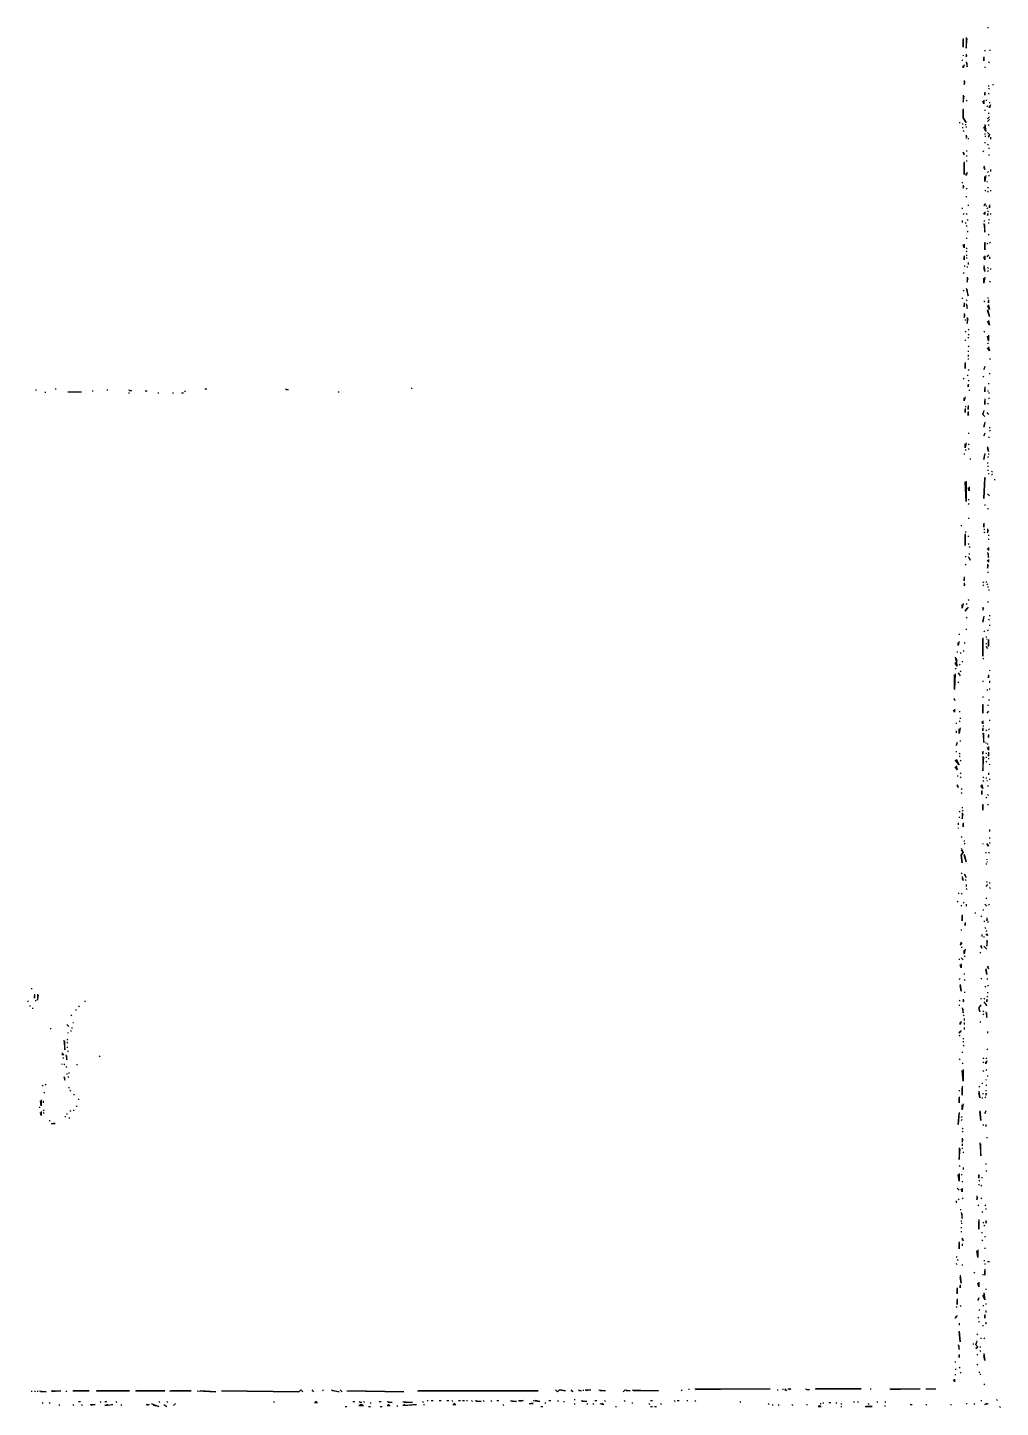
# Model space of a CAD drawing. Extents: x 1 to 1989, y -9 to 1002.
# Drawn here: x 1727.3 to 1892.8, y 60 to 294.8 of the extents above; entities that cross this region are included whole.
import ezdxf

# ---------------------------------------------------------------- set-up
doc = ezdxf.new("R2010")
doc.units = 0
doc.layers.add('LINEWORK', color=4, linetype='CONTINUOUS')

msp = doc.modelspace()

# ---------------------------------------------------------------- linework, layer by layer
at = {"layer": 'LINEWORK'}
for points in [[(1890.6667, 294.8333), (1890.8333, 294.8333)], [(1886.5, 293), (1886.5, 291.5), (1886.5, 292.8333)], [(1887, 293.1667), (1887, 291.3333), (1887.1667, 293)], [(1886.3333, 289.3333), (1886.3333, 289.1667)], [(1886.5, 290.1667), (1886.5, 290)], [(1887, 290.3333), (1887, 289.8333), (1887.1667, 290.1667)], [(1887, 289), (1887.1667, 288.1667), (1887.1667, 288.8333)], [(1890, 289.8333), (1890, 289.1667), (1890, 289.6667)], [(1890.1667, 291), (1890.1667, 290.8333)], [(1890.8333, 289), (1891, 288.8333)], [(1891, 291), (1891.1667, 291)], [(1886.6667, 288.5), (1886.5, 288), (1886.5, 288.3333)], [(1890.1667, 288.1667), (1890.1667, 288)], [(1886.6667, 285.8333), (1886.6667, 285.1667), (1886.8333, 285.6667)], [(1890.8333, 285), (1890.8333, 284.8333)], [(1890.8333, 284.5), (1891, 284.3333)], [(1891.5, 285.1667), (1891.6667, 285.1667)], [(1886.5, 283.3333), (1886.5, 282.1667), (1886.6667, 283.1667)], [(1887, 282.5), (1887.1667, 282.3333)], [(1890, 282.5), (1890, 281.8333), (1889.8333, 282.3333)], [(1890.1667, 283.8333), (1890.1667, 283.3333), (1890.1667, 283.6667)], [(1890.3333, 282.5), (1890.5, 282.5)], [(1890.8333, 283.6667), (1890.8333, 283.5)], [(1891, 282.1667), (1891, 282)], [(1886.5, 281), (1886.5, 279.5), (1887, 278.6667), (1886.5, 279.5), (1886.5, 280.8333)], [(1890.1667, 280.8333), (1890.1667, 280.6667)], [(1890.5, 281.5), (1890.6667, 281.3333)], [(1891, 279.6667), (1890.6667, 279.3333)], [(1890.8333, 280.3333), (1890.8333, 280.1667)], [(1891.1667, 281.6667), (1891, 281.1667), (1891, 281.5)], [(1885.8333, 278.6667), (1886, 278.6667)], [(1886.3333, 278.5), (1886.5, 278.3333)], [(1886.3333, 277.8333), (1886.5, 277.8333)], [(1886.5, 277.3333), (1886.6667, 277.1667)], [(1886.8333, 278.3333), (1887, 278.3333)], [(1887, 278), (1887, 277.8333)], [(1890.1667, 278.3333), (1890.3333, 277.1667), (1890, 277.8333), (1890.3333, 278.1667)], [(1891, 279.1667), (1890.6667, 278.8333)], [(1890.8333, 278.3333), (1890.8333, 278.1667)], [(1887, 276.5), (1887, 276), (1887.1667, 276.3333)], [(1887.3333, 276), (1887.3333, 275.8333)], [(1890.1667, 276.8333), (1890.1667, 276.6667)], [(1890.1667, 276.3333), (1890.3333, 276.3333)], [(1890.1667, 275.3333), (1890.1667, 275.1667)], [(1890.6667, 277), (1891, 276.6667), (1890.8333, 276.1667), (1891, 276.6667)], [(1890.6667, 275), (1890.8333, 274.8333)], [(1891.1667, 276.1667), (1891.1667, 275.8333)], [(1886.5, 273.6667), (1886.6667, 273.1667), (1886.5, 273.5)], [(1887, 273.8333), (1887.1667, 273.8333)], [(1887, 273), (1887.1667, 273)], [(1890, 273.8333), (1889.8333, 273.6667)], [(1890.8333, 274.3333), (1891, 274.3333)], [(1890.8333, 273.1667), (1891, 273.1667)], [(1886.6667, 272), (1886.6667, 269.8333), (1886.6667, 271.8333)], [(1887, 272.1667), (1887.1667, 272.1667)], [(1887.1667, 270.1667), (1887, 269.6667), (1887, 270)], [(1890, 271.3333), (1890.1667, 270.6667), (1890, 271)], [(1890.8333, 270.3333), (1890.6667, 270.1667)], [(1891.1667, 270.6667), (1891.1667, 270.3333)], [(1886.3333, 268.5), (1886.3333, 268.3333)], [(1886.5, 268), (1886.5, 267.5), (1886.6667, 267.8333)], [(1890.3333, 269.6667), (1890.1667, 268.6667), (1890.1667, 269.5)], [(1890.5, 268.6667), (1890.6667, 268.5)], [(1890.8333, 269.6667), (1891, 269.6667)], [(1887.1667, 267.5), (1887, 267.3333)], [(1887, 266.1667), (1887, 266)], [(1890.1667, 267.1667), (1890.3333, 267)], [(1890.6667, 267.6667), (1890.8333, 267.5)], [(1890.6667, 267), (1890.8333, 266.8333)], [(1891.1667, 267.1667), (1891.1667, 267)], [(1886.3333, 264.1667), (1886.3333, 264)], [(1886.6667, 263.1667), (1886.5, 263)], [(1887, 263.1667), (1887.1667, 263)], [(1887.3333, 264.6667), (1887.3333, 264.5)], [(1890.1667, 264.8333), (1890, 264.5), (1890.3333, 264.8333)], [(1890.1667, 263.5), (1890.1667, 263), (1890, 263.3333)], [(1890.3333, 264.5), (1890.5, 264.5)], [(1890.5, 264.1667), (1890.6667, 264)], [(1890.6667, 263.6667), (1890.8333, 263.5)], [(1890.6667, 263.1667), (1890.6667, 262.8333), (1890.8333, 263.1667)], [(1891, 264.6667), (1891, 264.1667), (1891, 264.5)], [(1891.1667, 263.1667), (1891.1667, 263)], [(1886.3333, 262), (1886.3333, 261.6667)], [(1886.8333, 261.6667), (1887, 261.5)], [(1887, 261.1667), (1887.1667, 261)], [(1887.1667, 262.1667), (1887.3333, 262)], [(1890.1667, 262), (1890, 261.8333)], [(1890, 261.5), (1890.1667, 260), (1890.1667, 261.3333)], [(1890.8333, 262.1667), (1891, 262.1667)], [(1890.8333, 261.6667), (1890.8333, 261.5)], [(1887, 259), (1887.1667, 259)], [(1887.1667, 260.1667), (1887.3333, 260)], [(1890.1667, 258.3333), (1890.1667, 257), (1890.1667, 258.1667)], [(1890.8333, 259.6667), (1890.8333, 259.5)], [(1891.1667, 258.3333), (1891, 258.1667)], [(1886.6667, 258), (1886.6667, 257.3333), (1886.5, 257.8333)], [(1886.6667, 256), (1886.6667, 255.3333), (1886.6667, 255.8333)], [(1887, 257.3333), (1887.1667, 257.1667)], [(1887.1667, 256.8333), (1887, 256.6667)], [(1887.1667, 256.1667), (1887, 256)], [(1890.1667, 256), (1890.1667, 255.3333), (1890, 255.8333)], [(1890.5, 258.1667), (1890.6667, 258)], [(1890.8333, 256.1667), (1890.5, 255.8333)], [(1886.8333, 254.3333), (1886.6667, 254.1667)], [(1887, 255.6667), (1887.1667, 255.6667)], [(1887.1667, 254.1667), (1887.1667, 254)], [(1887.3333, 254.8333), (1887.3333, 254.5)], [(1890, 254.3333), (1890.1667, 253.3333), (1890, 254)], [(1890.6667, 254), (1890.8333, 253.8333)], [(1891, 255.8333), (1891, 255.5)], [(1891.1667, 253.8333), (1891.1667, 253.6667)], [(1886.6667, 253.1667), (1886.5, 253)], [(1887.1667, 252.3333), (1887.1667, 251.5), (1887.3333, 252.1667)], [(1890.1667, 252.3333), (1890, 251.3333), (1890, 252.1667)], [(1890.8333, 253.5), (1890.6667, 253.3333)], [(1891, 251.6667), (1891.1667, 251.5)], [(1886.5, 250.1667), (1886.6667, 250)], [(1887, 250.5), (1887.3333, 249.1667), (1887.1667, 250.3333)], [(1886.3333, 248.8333), (1886.3333, 248.6667)], [(1886.6667, 248), (1886.6667, 247.3333), (1886.6667, 247.6667)], [(1887, 248.5), (1887.1667, 248.3333)], [(1887, 247.8333), (1887.1667, 247), (1887.1667, 247.6667)], [(1890, 248.3333), (1890.1667, 248.1667)], [(1890.6667, 248.8333), (1890.8333, 248.8333)], [(1890.8333, 247.6667), (1891, 246.8333), (1890.6667, 247.5)], [(1890.6667, 246.8333), (1891, 245.6667), (1890.6667, 246.6667)], [(1890.8333, 248.5), (1890.8333, 248), (1890.8333, 248.3333)], [(1886.6667, 246.1667), (1886.6667, 245.5), (1886.8333, 246)], [(1886.8333, 245.1667), (1886.8333, 245)], [(1887.1667, 245.5), (1887.1667, 244.5), (1887.3333, 245.3333)], [(1890.8333, 245), (1891, 244.1667), (1890.6667, 244.8333)], [(1886.8333, 243.1667), (1887, 243)], [(1887.3333, 243.5), (1887.5, 243.3333)], [(1887.3333, 242.6667), (1887.5, 242.5)], [(1887.3333, 242.1667), (1887.3333, 242)], [(1890, 243.1667), (1890.1667, 243)], [(1890.8333, 242.5), (1890.8333, 241.5), (1890.6667, 242.3333)], [(1886.8333, 241.6667), (1886.8333, 241.5)], [(1887.5, 240.6667), (1887.3333, 240.5)], [(1887.3333, 239.8333), (1887.3333, 239.6667)], [(1890.8333, 241.1667), (1890.6667, 241)], [(1890.8333, 240.5), (1891, 239.8333), (1890.6667, 240.3333)], [(1886.8333, 237.8333), (1886.8333, 236.8333), (1886.8333, 237.6667)], [(1887.3333, 239.1667), (1887.3333, 238.8333)], [(1887.3333, 238.5), (1887.3333, 238.3333)], [(1891, 238.5), (1891.1667, 238.3333)], [(1886.6667, 235.1667), (1886.5, 235)], [(1887.1667, 235.6667), (1887.3333, 235.6667)], [(1887.5, 236.6667), (1887.3333, 236.5)], [(1887.3333, 234.8333), (1887.5, 234.6667)], [(1890, 235.5), (1889.8333, 235.3333)], [(1890.1667, 237.1667), (1890, 236.6667), (1890.1667, 237)], [(1891, 236), (1891, 235.8333)], [(1728.6667, 233.1667), (1728.8333, 233.1667)], [(1730.3333, 232.8333), (1730.3333, 232.6667)], [(1732, 233.3333), (1732.1667, 233.3333)], [(1734.1667, 232.8333), (1736.5, 232.8333)], [(1738.3333, 233), (1738.5, 233)], [(1740.8333, 233.1667), (1741, 233.1667)], [(1744.5, 233.1667), (1745, 233), (1744.6667, 233)], [(1744.5, 232.6667), (1744.6667, 232.6667)], [(1747.3333, 233), (1747.6667, 233)], [(1749.5, 232.6667), (1749.6667, 232.6667)], [(1752, 232.6667), (1752.1667, 232.6667)], [(1753.5, 232.6667), (1753.8333, 232.6667)], [(1754, 233), (1754.1667, 232.8333)], [(1757.5, 233.3333), (1757.8333, 233.3333)], [(1771.1667, 233.3333), (1771.6667, 233.1667), (1771.3333, 233.1667)], [(1780.1667, 232.8333), (1780.3333, 232.8333)], [(1792.6667, 233.5), (1792.6667, 233.3333)], [(1887.3333, 234.1667), (1887.3333, 233.6667), (1887.3333, 234)], [(1887.5, 233.1667), (1887.5, 233)], [(1890.1667, 233.6667), (1890.1667, 232.8333), (1890.1667, 233.3333)], [(1890.6667, 233), (1890.8333, 233)], [(1890.8333, 234.3333), (1890.8333, 234.1667)], [(1890.8333, 232.6667), (1891, 232.6667)], [(1886.8333, 232), (1886.6667, 231.3333), (1886.6667, 231.8333)], [(1886.8333, 230.3333), (1887, 230.3333)], [(1887.3333, 230.5), (1887.3333, 229.8333), (1887.3333, 230.1667)], [(1890.1667, 231.6667), (1890.1667, 230.6667), (1890.1667, 231.3333)], [(1890.6667, 230.8333), (1890.8333, 230.8333)], [(1891, 231.8333), (1890.8333, 231.6667)], [(1886.8333, 230), (1886.8333, 229.3333), (1886.8333, 229.8333)], [(1887.3333, 229.5), (1887.3333, 228.8333), (1887.3333, 229.3333)], [(1890, 229.6667), (1889.8333, 229), (1890.1667, 228.6667), (1889.8333, 229), (1890, 229.5)], [(1890.5, 229.3333), (1890.8333, 229)], [(1887.3333, 225.8333), (1887.5, 225.8333)], [(1890.1667, 227.6667), (1890, 226.8333), (1890.1667, 227.5)], [(1890.1667, 225.8333), (1890, 225.3333), (1890.1667, 225.6667)], [(1891, 226.8333), (1891, 226.6667)], [(1891.1667, 226.3333), (1891, 226.1667)], [(1887, 224.1667), (1886.8333, 223.3333), (1886.8333, 224)], [(1887.3333, 224), (1887.5, 223.8333)], [(1887.5, 223.1667), (1887.3333, 223)], [(1890.6667, 223.5), (1890.8333, 222.6667), (1890.6667, 223.3333)], [(1890.8333, 225.1667), (1891, 225)], [(1886.6667, 222.3333), (1886.6667, 222.1667)], [(1886.8333, 223), (1887, 222.8333)], [(1887.6667, 221.5), (1887.6667, 221.3333)], [(1890.1667, 222.3333), (1890, 221.3333), (1890.1667, 222.1667)], [(1890.8333, 221.8333), (1890.6667, 221.6667)], [(1890.6667, 220.8333), (1890.6667, 220.6667)], [(1890.8333, 222.3333), (1890.8333, 222.1667)], [(1890.6667, 220.1667), (1890.8333, 220.1667)], [(1890.6667, 219.5), (1890.8333, 219.5)], [(1890.8333, 219), (1890.8333, 218.8333)], [(1891.3333, 219.3333), (1891.5, 219.1667)], [(1891.5, 218.8333), (1891.3333, 218.6667)], [(1887, 217.6667), (1887, 214.1667), (1886.8333, 217.5)], [(1887.5, 216.6667), (1887.5, 216), (1887.3333, 216.5)], [(1890.1667, 218.3333), (1890, 214.6667), (1890.1667, 218.1667)], [(1891.8333, 218), (1891.8333, 217.8333)], [(1887.3333, 214.5), (1887.5, 214.5)], [(1887.5, 213.8333), (1887.3333, 213.6667)], [(1890.6667, 215.5), (1891, 215.1667)], [(1890.1667, 213.6667), (1890.1667, 213.5)], [(1890.6667, 213), (1890.8333, 213)], [(1886.1667, 210.1667), (1886.1667, 210)], [(1887.3333, 211.3333), (1887.5, 211.3333)], [(1890, 210.5), (1890, 209.8333), (1890, 210.3333)], [(1890, 209.5), (1890.1667, 209.3333)], [(1890.6667, 209.5), (1890.6667, 208.8333), (1890.8333, 209.3333)], [(1886.8333, 209), (1887, 209)], [(1886.8333, 208.6667), (1886.8333, 206.6667), (1886.8333, 208.5)], [(1887.3333, 208.3333), (1887.3333, 208.1667)], [(1887.5, 207), (1887.3333, 206.8333)], [(1890, 209), (1890.1667, 208.8333)], [(1890.8333, 208.5), (1890.8333, 208.3333)], [(1890.8333, 207.8333), (1890.8333, 207.6667)], [(1886.8333, 204.8333), (1887, 204.8333)], [(1887.3333, 204.8333), (1887.6667, 204.1667), (1887.6667, 204.5)], [(1887.5, 206.5), (1887.6667, 206.3333)], [(1887.5, 205.3333), (1887.5, 205.1667)], [(1890.8333, 206.3333), (1890.8333, 205.8333), (1890.6667, 206.1667)], [(1890.6667, 205.5), (1890.8333, 204.6667), (1890.8333, 205.3333)], [(1890.8333, 204.3333), (1890.8333, 203.8333), (1890.6667, 204.1667)], [(1886.8333, 203.5), (1887, 203.3333)], [(1890.6667, 203.5), (1890.6667, 202.8333), (1890.8333, 203.3333)], [(1890.6667, 202.1667), (1890.8333, 202.1667)], [(1886.6667, 201.3333), (1886.6667, 200.6667), (1886.6667, 201)], [(1886.6667, 200.3333), (1886.6667, 199.8333), (1886.8333, 200.1667)], [(1890, 200.5), (1889.8333, 200.3333)], [(1890, 200), (1889.8333, 199.8333)], [(1890.3333, 200.5), (1890.5, 200.5)], [(1890.5, 200.1667), (1890.6667, 200)], [(1890.6667, 199.6667), (1890.8333, 199.6667)], [(1887.3333, 197.5), (1887.5, 197.3333)], [(1890.8333, 199.1667), (1891, 199.1667)], [(1886.5, 196.8333), (1886.3333, 196), (1886.3333, 196.6667)], [(1887.3333, 196.1667), (1886.8333, 195.5), (1887.1667, 196)], [(1887.1667, 196.8333), (1887, 196.6667)], [(1889.8333, 196.1667), (1889.8333, 195.6667), (1890, 196)], [(1890.8333, 197.1667), (1890.6667, 197)], [(1887, 194.5), (1887.1667, 194.3333)], [(1890, 194.6667), (1889.8333, 193.6667), (1890, 194.5)], [(1890.8333, 194.1667), (1891, 194)], [(1891, 194.8333), (1891, 194.6667)], [(1891, 193.1667), (1891, 193)], [(1885.8333, 190.3333), (1885.6667, 189.6667), (1885.6667, 190.1667)], [(1885.8333, 191.6667), (1885.8333, 191.5)], [(1887, 192.5), (1887, 192.3333)], [(1889.8333, 191), (1889.8333, 187.8333), (1889.8333, 190.8333)], [(1890.1667, 192.1667), (1890, 192)], [(1890.3333, 191.1667), (1890.5, 191.1667)], [(1890.5, 190.8333), (1890.5, 190.6667)], [(1890.8333, 192.3333), (1890.6667, 192.1667)], [(1890.8333, 190.6667), (1890.8333, 189.5), (1890.8333, 190.5)], [(1885.5, 188.6667), (1885.5, 188.5)], [(1886, 188.5), (1886.1667, 188.3333)], [(1886.5, 188.8333), (1886.6667, 188.6667)], [(1886.6667, 190.1667), (1886.8333, 190)], [(1890.3333, 190), (1890.5, 190)], [(1890.3333, 189.5), (1890.6667, 189.1667)], [(1885.1667, 187.6667), (1885.5, 186.1667), (1885.1667, 186.6667), (1885.5, 187), (1885.3333, 187.5)], [(1885.3333, 185.8333), (1885.1667, 185.6667)], [(1886, 186.5), (1885.8333, 186.3333)], [(1886.3333, 187), (1886.3333, 186.8333)], [(1889.8333, 187.5), (1890, 187.3333)], [(1885.1667, 184.8333), (1885, 182.1667), (1885, 184.6667)], [(1885.6667, 185), (1886, 184.5), (1885.8333, 184.8333)], [(1885.6667, 183.5), (1885.6667, 183.3333)], [(1886.1667, 185.3333), (1886, 185.1667)], [(1889.8333, 183.6667), (1889.8333, 183.5)], [(1890.8333, 184.6667), (1890.8333, 184.1667), (1890.8333, 184.5)], [(1891, 185.5), (1891, 185.3333)], [(1891, 183.6667), (1891, 183.3333)], [(1889.8333, 181), (1889.8333, 180.8333)], [(1890.5, 182.1667), (1890.6667, 182)], [(1891, 182.3333), (1891, 182.1667)], [(1884.8333, 180.6667), (1885.1667, 180.3333)], [(1885, 178.8333), (1885, 178.3333), (1884.8333, 178.6667)], [(1885.8333, 178.5), (1886, 178.3333)], [(1889.8333, 179.6667), (1889.8333, 178.1667), (1889.8333, 179.5)], [(1890.8333, 178.5), (1890.5, 178.1667)], [(1890.6667, 179.5), (1890.8333, 179.5)], [(1890.8333, 180.5), (1891, 180.3333)], [(1885.3333, 176.5), (1885.3333, 176.3333)], [(1885.8333, 176.8333), (1886, 176.6667)], [(1886, 177.3333), (1886, 177.1667)], [(1889.8333, 176.8333), (1889.8333, 176.3333), (1889.6667, 176.6667)], [(1891, 177), (1891, 176.8333)], [(1885.3333, 175.1667), (1885.3333, 174.8333)], [(1886, 175.6667), (1885.8333, 174.6667), (1885.8333, 175.5)], [(1889.8333, 176), (1890, 176)], [(1889.8333, 175.6667), (1889.8333, 175.1667), (1889.8333, 175.5)], [(1889.8333, 174.8333), (1890, 173.1667), (1890, 174.6667)], [(1890.3333, 175.3333), (1890.5, 175.1667)], [(1891, 175.5), (1890.8333, 175.3333)], [(1890.8333, 174.5), (1890.8333, 174), (1890.8333, 174.3333)], [(1885.5, 173.1667), (1885.3333, 172.6667), (1885.5, 173)], [(1885.3333, 171.6667), (1885.3333, 171.5)], [(1886, 173.5), (1886, 173.3333)], [(1889.8333, 171.6667), (1889.8333, 171.1667), (1889.8333, 171.5)], [(1890.3333, 173.1667), (1890.3333, 173)], [(1890.6667, 173), (1890.6667, 172.8333)], [(1890.8333, 172.5), (1890.8333, 171.8333), (1890.6667, 172.3333)], [(1890.8333, 171.5), (1890.8333, 170.8333), (1890.8333, 171.1667)], [(1885.3333, 170.3333), (1885.8333, 169.3333), (1885.1667, 170.1667)], [(1885.3333, 169.1667), (1885.5, 168.5), (1885.1667, 169)], [(1885.8333, 171.3333), (1886, 171.1667)], [(1885.8333, 170.8333), (1886, 170.8333)], [(1886, 170.1667), (1886.1667, 170)], [(1889.8333, 170.8333), (1889.8333, 168.3333), (1890, 170.6667)], [(1890.3333, 171.3333), (1890.5, 171.3333)], [(1890.3333, 170.6667), (1890.5, 170.6667)], [(1890.3333, 170), (1890.5, 169.8333)], [(1890.8333, 170.5), (1890.8333, 170.3333)], [(1891, 169.5), (1891, 169.3333)], [(1885.5, 167.5), (1885.6667, 167.5)], [(1886, 168), (1886.1667, 167.8333)], [(1886, 167.3333), (1886.1667, 167.1667)], [(1889.8333, 167.3333), (1890, 167.1667)], [(1890.3333, 167.1667), (1890.5, 167.1667)], [(1890.8333, 168), (1890.8333, 167.6667)], [(1891, 167), (1891, 166.8333)], [(1885.5, 166), (1885.6667, 165.5), (1885.5, 165.8333)], [(1886.3333, 165.3333), (1886.1667, 165.1667)], [(1886.1667, 164.6667), (1886.3333, 164.5)], [(1889.6667, 166), (1889.8333, 165.3333), (1889.5, 165.8333)], [(1889.6667, 165), (1889.6667, 164.3333), (1889.6667, 164.8333)], [(1889.8333, 166.6667), (1890, 166.5)], [(1890.5, 166.6667), (1890.6667, 166.6667)], [(1890.8333, 165.8333), (1890.6667, 165.6667)], [(1886.3333, 162.1667), (1886.3333, 162)], [(1889.8333, 162.6667), (1889.8333, 161.6667), (1889.8333, 162.5)], [(1890.5, 163.8333), (1890.3333, 163.6667)], [(1890.6667, 164.3333), (1890.8333, 164.1667)], [(1890.6667, 162.6667), (1890.8333, 162.5)], [(1885.8333, 161.5), (1886, 161.3333)], [(1885.8333, 160.5), (1885.8333, 160.3333)], [(1886.5, 161.6667), (1886.3333, 161.5)], [(1886.3333, 161.1667), (1886.3333, 160.1667), (1886.5, 161)], [(1885.6667, 159.5), (1885.6667, 159.1667)], [(1885.6667, 158.6667), (1885.6667, 158.5)], [(1886.5, 159.5), (1886.5, 158.8333), (1886.5, 159.3333)], [(1891, 158.3333), (1891, 158)], [(1886.1667, 157.1667), (1886.3333, 157)], [(1886.1667, 155.1667), (1886.5, 154.5), (1886.1667, 154), (1886.3333, 152.6667), (1886.1667, 154), (1886.5, 154.5), (1886.1667, 154.8333)], [(1886.6667, 156.5), (1886.6667, 156.3333)], [(1886.8333, 156), (1886.6667, 155.8333)], [(1889.8333, 156), (1889.8333, 155.8333)], [(1890.5, 156), (1890.8333, 155.5), (1890.5, 155.8333)], [(1891, 157), (1891, 156.8333)], [(1891, 156.1667), (1891, 156)], [(1886.6667, 154.1667), (1887, 152.8333), (1886.6667, 154)], [(1890.3333, 154.5), (1890.3333, 154.3333)], [(1890.5, 153.3333), (1890.5, 153.1667)], [(1890.5, 152.8333), (1890.6667, 152.8333)], [(1890.8333, 154.5), (1891, 154.3333)], [(1886.1667, 151), (1886.3333, 150.8333)], [(1886.3333, 150.3333), (1886.5, 149.6667), (1886.3333, 150)], [(1886.6667, 150.8333), (1887, 150.1667), (1886.8333, 150.6667)], [(1890.3333, 152.5), (1890.5, 152.5)], [(1886.8333, 149.8333), (1887, 149.6667)], [(1887, 149), (1887, 148.6667)], [(1887, 148.3333), (1887.1667, 148.1667)], [(1890.6667, 149), (1890.3333, 148.6667)], [(1890.5, 149.5), (1890.5, 149.3333)], [(1891, 149.3333), (1891, 149.1667)], [(1891, 148.5), (1891.1667, 148.3333)], [(1885.5, 146.1667), (1885.6667, 146)], [(1885.6667, 147.5), (1885.8333, 147.5)], [(1886.3333, 147.5), (1886.1667, 147.3333)], [(1886.5, 146), (1886.6667, 145.8333)], [(1887, 145.6667), (1887, 145.3333)], [(1890.1667, 145.6667), (1890.5, 145.3333)], [(1890.3333, 146.6667), (1890.5, 146.6667)], [(1891, 145.6667), (1890.8333, 145.5)], [(1886.1667, 145.5), (1886.1667, 145.3333)], [(1886.3333, 143.8333), (1886.3333, 142.8333), (1886.3333, 143.6667)], [(1888.5, 144.1667), (1888.6667, 144.1667)], [(1889.5, 143.6667), (1889.6667, 143.5)], [(1889.8333, 144.6667), (1890, 144.6667)], [(1890.5, 143.3333), (1890.5, 142.8333), (1890.6667, 143.1667)], [(1886.1667, 141.3333), (1886.1667, 141.1667)], [(1886.8333, 142.5), (1886.8333, 142), (1886.8333, 142.3333)], [(1890, 142.8333), (1890.1667, 142.6667)], [(1890.1667, 141.6667), (1890.3333, 141.5)], [(1890.5, 141.1667), (1890.3333, 141)], [(1890.8333, 142.6667), (1890.6667, 142.5)], [(1886.1667, 139.1667), (1886, 138.6667), (1886.3333, 139)], [(1889.5, 138.6667), (1889.6667, 138.1667), (1889.5, 138.5)], [(1889.6667, 140.5), (1889.6667, 140.1667)], [(1890, 140.1667), (1890, 140)], [(1890.5, 140.6667), (1890.6667, 140.3333), (1890.3333, 140.5)], [(1890.5, 139.5), (1890.5, 138.5), (1890.6667, 139.3333)], [(1885.8333, 136.3333), (1885.8333, 136.1667)], [(1886.1667, 138.3333), (1886.3333, 138.3333)], [(1886.1667, 136.5), (1886.5, 136.1667)], [(1886.8333, 138), (1886.6667, 137.1667), (1886.6667, 137.8333)], [(1886.6667, 136.8333), (1886.8333, 136.6667)], [(1889.5, 137.5), (1889.3333, 137.3333)], [(1890, 138.5), (1890.5, 138)], [(1886.1667, 135.5), (1886.1667, 134.8333), (1886, 135.3333)], [(1890.3333, 134.6667), (1890.5, 133.6667), (1890.3333, 134.5)], [(1890.6667, 135.1667), (1890.8333, 134.6667), (1890.6667, 135)], [(1886, 133), (1885.8333, 132.8333)], [(1886, 132), (1886.1667, 130.8333), (1886, 131.8333)], [(1886.6667, 133.8333), (1886.6667, 133.6667)], [(1886.6667, 132.8333), (1886.8333, 132.6667)], [(1889.5, 133), (1889.6667, 133)], [(1890.1667, 131.6667), (1890.3333, 131.5)], [(1890.6667, 133), (1890.5, 132.8333)], [(1890.8333, 131.8333), (1890.6667, 131.6667)], [(1727.5, 129.1667), (1727.3333, 129)], [(1728, 131.3333), (1728, 131.1667)], [(1728.5, 130.3333), (1728.5, 129.6667), (1728.5, 130)], [(1728.6667, 129.3333), (1728.6667, 129.1667)], [(1729, 130.3333), (1729, 129.3333), (1729.1667, 130.1667)], [(1737, 129.1667), (1737.1667, 129.1667)], [(1885.8333, 129.3333), (1886, 129.1667)], [(1886.5, 129.5), (1886.5, 129), (1886.6667, 129.3333)], [(1886.6667, 130.6667), (1886.8333, 130.6667)], [(1889.5, 129.6667), (1889.5, 129.5)], [(1890, 129.6667), (1890.1667, 129.5)], [(1890.5, 130), (1890.6667, 129.8333)], [(1890.5, 129.5), (1890.5, 129), (1890.5, 129.3333)], [(1890.6667, 130.6667), (1890.6667, 130.5)], [(1727.6667, 128.3333), (1727.8333, 128.3333)], [(1728.1667, 128), (1728.1667, 127.8333)], [(1734.6667, 126.8333), (1734.8333, 126.6667)], [(1735.5, 127.6667), (1735.6667, 127.6667)], [(1736, 128.3333), (1736.1667, 128.1667)], [(1885.8333, 128.5), (1885.8333, 128.3333)], [(1886.3333, 128), (1886.5, 127.1667), (1886.5, 127.8333)], [(1886.5, 126.8333), (1886.6667, 126.6667)], [(1889.5, 128.5), (1889.1667, 128), (1889.3333, 127.3333), (1889.1667, 128), (1889.5, 128.3333)], [(1889.8333, 127.5), (1890, 127.3333)], [(1889.8333, 127), (1890, 126.8333)], [(1890, 129), (1890.5, 128.3333), (1890.3333, 128.6667)], [(1890.3333, 127.3333), (1890.5, 126.3333), (1890.5, 127.1667)], [(1731.1667, 124.5), (1731.3333, 124.5)], [(1734, 125.1667), (1734.3333, 124.8333)], [(1734.8333, 124.6667), (1734.8333, 124.5)], [(1735, 125.5), (1735.1667, 125.5)], [(1886.1667, 125.6667), (1886, 125.1667), (1886, 125.5)], [(1886.6667, 126.1667), (1886.6667, 125.8333)], [(1886.6667, 125.5), (1886.6667, 125.1667)], [(1886.6667, 124.6667), (1886.6667, 124.3333)], [(1889.5, 125.6667), (1889.3333, 125.5)], [(1733.5, 122.5), (1733.6667, 120.8333), (1733.6667, 122.3333)], [(1734.1667, 122.6667), (1734, 122.5)], [(1734, 122.1667), (1734.1667, 122)], [(1734.1667, 123.8333), (1734.1667, 123.6667)], [(1734.6667, 124.1667), (1734.6667, 124)], [(1886.1667, 124.1667), (1885.8333, 123.6667), (1886, 124)], [(1885.8333, 123.3333), (1886, 123.1667)], [(1886.5, 122.8333), (1886.5, 122.6667)], [(1886.5, 122.3333), (1886.5, 122.1667)], [(1890.6667, 124), (1890.6667, 123.6667)], [(1733.1667, 120.3333), (1733.5, 120), (1733.1667, 120)], [(1733.8333, 120), (1734, 119.1667), (1734, 119.8333)], [(1734, 121.3333), (1734.1667, 121.3333)], [(1734.1667, 120.6667), (1734.1667, 120.5)], [(1739.5, 119.8333), (1739.6667, 119.6667)], [(1886.3333, 120.5), (1886.3333, 120.3333)], [(1886.5, 121.6667), (1886.6667, 121.5)], [(1890.5, 121), (1890.6667, 120.8333)], [(1733.1667, 118.5), (1733.1667, 118.3333)], [(1733.3333, 119.5), (1733.5, 119.5)], [(1733.5, 118.5), (1733.6667, 118.3333)], [(1733.8333, 118), (1734, 117.8333)], [(1735.6667, 118.3333), (1735.8333, 118.3333)], [(1885.8333, 119.3333), (1886, 119.1667)], [(1886.5, 118.6667), (1886.3333, 118.5)], [(1886.5, 117.5), (1886.5, 115.5), (1886.3333, 117.3333)], [(1889.8333, 119.5), (1890, 119.3333)], [(1889.8333, 118.8333), (1890, 118.6667)], [(1890.5, 119.5), (1890.3333, 119.3333)], [(1890.5, 119), (1890.3333, 118.5), (1890.3333, 118.8333)], [(1890.5, 117.5), (1890.3333, 117.3333)], [(1733.5, 116.3333), (1733.6667, 115.6667), (1733.6667, 116.1667)], [(1734, 116.8333), (1734, 116.6667)], [(1734.1667, 116.3333), (1734.3333, 116.1667)], [(1734.3333, 117), (1734.3333, 116.8333)], [(1889.6667, 115.1667), (1889.8333, 115.1667)], [(1889.8333, 117.3333), (1890, 117.1667)], [(1890.3333, 115.8333), (1890.3333, 115.6667)], [(1890.6667, 116.5), (1890.6667, 116.3333)], [(1729.8333, 114.8333), (1730, 114.6667)], [(1730.1667, 113.6667), (1730.1667, 113.5)], [(1730.5, 115), (1730.3333, 114.8333)], [(1734.3333, 114.5), (1734.3333, 114.3333)], [(1734.5, 114), (1734.6667, 113.8333)], [(1735.1667, 113.3333), (1735.3333, 113.1667)], [(1885.8333, 114), (1885.8333, 113.8333)], [(1885.8333, 112.8333), (1885.8333, 111.8333), (1885.8333, 112.6667)], [(1886.3333, 114.6667), (1886.3333, 113.1667), (1886.3333, 114.3333)], [(1889.3333, 114.6667), (1889.1667, 114.5)], [(1889.1667, 113.8333), (1889.3333, 112.6667), (1889.1667, 113.5)], [(1889.8333, 113.5), (1889.8333, 113.3333)], [(1890.3333, 112.8333), (1890.1667, 112.6667)], [(1890.3333, 114.8333), (1890.5, 114.8333)], [(1890.3333, 114), (1890.3333, 113.8333)], [(1890.3333, 113.5), (1890.3333, 113.1667), (1890.5, 113.5)], [(1729.3333, 111.1667), (1729.3333, 111)], [(1729.6667, 112.3333), (1729.6667, 111.3333), (1729.5, 112.1667)], [(1730, 112.1667), (1730, 111.8333)], [(1730.1667, 110.6667), (1730, 110.5)], [(1734.6667, 110.5), (1734.5, 110.3333)], [(1735.1667, 110.6667), (1735.1667, 110.5)], [(1735.6667, 111.3333), (1735.6667, 111.1667)], [(1736, 112.5), (1736, 112.3333)], [(1886.5, 111.6667), (1886.3333, 110.6667), (1886.3333, 111.5)], [(1889.3333, 110.5), (1889.5, 108.8333), (1889.3333, 110.3333)], [(1889.6667, 112.6667), (1889.8333, 112.6667)], [(1890.3333, 110.5), (1890.1667, 110), (1890.3333, 110.3333)], [(1729.6667, 110.3333), (1729.6667, 109.6667), (1729.5, 110.1667)], [(1730, 110.1667), (1730.1667, 110)], [(1731, 108.8333), (1731.1667, 108.8333)], [(1731.3333, 108.3333), (1732, 108.3333), (1731.6667, 108.3333)], [(1733.6667, 109.5), (1733.8333, 109.5)], [(1734, 110), (1734, 109.8333)], [(1734.3333, 109.3333), (1734.5, 109.1667)], [(1885.8333, 110.1667), (1885.6667, 108.1667), (1885.8333, 110)], [(1886.3333, 109.5), (1886.1667, 109.3333)], [(1886.3333, 109), (1886.1667, 108.8333)], [(1889.8333, 108.1667), (1890, 108)], [(1890.3333, 108.1667), (1890.3333, 107.8333)], [(1886.5, 107.5), (1886.3333, 107.3333)], [(1886.3333, 107), (1886.5, 106.8333)], [(1886.3333, 105.8333), (1886.3333, 105.1667), (1886.5, 105.6667)], [(1890.5, 106), (1890.5, 105.8333)], [(1885.8333, 104.1667), (1885.8333, 102.1667), (1886, 104)], [(1886.3333, 104.8333), (1886.3333, 104.5)], [(1886.3333, 104.1667), (1886.3333, 104)], [(1886.5, 103.5), (1886.5, 103.3333)], [(1889.3333, 105), (1889.5, 102.8333), (1889.5, 104.8333)], [(1885.8333, 101.1667), (1886, 101)], [(1890.3333, 101.5), (1890.3333, 101.3333)], [(1885.8333, 99.8333), (1885.8333, 98.5), (1885.6667, 99.6667)], [(1886.1667, 99.6667), (1886.3333, 99.6667)], [(1886.5, 100.8333), (1886.5, 100.5)], [(1889.1667, 99.6667), (1889.1667, 99), (1889.1667, 99.5)], [(1889.1667, 98.6667), (1889.3333, 98.5)], [(1889.6667, 99.1667), (1889.6667, 99)], [(1890.3333, 100.3333), (1890.5, 100.1667)], [(1885.5, 97.3333), (1885.8333, 97)], [(1886.3333, 97.3333), (1886.3333, 96.6667), (1886.1667, 97.1667)], [(1886.3333, 98.5), (1886.3333, 98.3333)], [(1889.1667, 98), (1889.1667, 97.8333)], [(1889.5, 97.8333), (1889.6667, 97.6667)], [(1885.3333, 95.1667), (1885.3333, 94.8333)], [(1885.6667, 95.5), (1885.8333, 95.3333)], [(1886.5, 95.6667), (1886.3333, 95.5)], [(1888.8333, 96), (1888.8333, 95.3333), (1889, 95.8333)], [(1889.1667, 94.5), (1889, 94.3333)], [(1889.5, 95.6667), (1889.6667, 95.5)], [(1890.3333, 94.5), (1890.1667, 94.3333)], [(1886, 93.6667), (1886.1667, 93.6667)], [(1886.1667, 93.1667), (1886.3333, 92.1667), (1886.3333, 93)], [(1886.1667, 91.8333), (1886.1667, 91.6667)], [(1889.1667, 92), (1889.1667, 90.3333), (1889.1667, 91.6667)], [(1889.8333, 93.3333), (1889.6667, 93.1667)], [(1890.3333, 93.8333), (1890.3333, 93.6667)], [(1890.3333, 91.8333), (1890.3333, 91.3333), (1890.5, 91.6667)], [(1886.1667, 91.3333), (1886.3333, 91.3333)], [(1886.1667, 90.6667), (1886.1667, 90.5)], [(1886.1667, 90), (1886.1667, 89.8333)], [(1889.6667, 89.8333), (1889.6667, 89.6667)], [(1889.8333, 91.5), (1890, 91.3333)], [(1890.1667, 91), (1890, 90.8333)], [(1885.8333, 88.1667), (1885.8333, 87), (1885.8333, 88)], [(1886.3333, 88.8333), (1886.5, 88.3333), (1886.3333, 88.6667)], [(1886.3333, 87.8333), (1886.3333, 87.5)], [(1889.6667, 88.5), (1889.8333, 88.3333)], [(1890.1667, 89.1667), (1890.1667, 89)], [(1890.1667, 87.1667), (1890.1667, 87)], [(1885.5, 85.6667), (1885.3333, 85.5)], [(1885.5, 85.1667), (1885.6667, 85)], [(1889, 86.8333), (1889, 85.5), (1888.8333, 86.6667)], [(1890, 85), (1890.1667, 85)], [(1890.6667, 84.8333), (1891, 84.8333)], [(1885.3333, 84.5), (1885.5, 84.3333)], [(1886, 82.5), (1886.1667, 81.1667), (1886, 82.1667)], [(1886.3333, 84.3333), (1886.3333, 84.1667)], [(1888.3333, 83), (1888.5, 82.8333)], [(1889.8333, 82.6667), (1889.8333, 82.5)], [(1890.1667, 84.5), (1890.1667, 84.3333)], [(1890.1667, 83.5), (1890.1667, 82.5), (1890.1667, 83.1667)], [(1885.5, 80.3333), (1885.5, 79.3333), (1885.5, 80.1667)], [(1886, 80.8333), (1886, 80.3333), (1886, 80.6667)], [(1889.1667, 81.3333), (1889.1667, 80.5), (1889, 81.1667)], [(1890.3333, 80.1667), (1890.3333, 80)], [(1885.5, 78.5), (1885.5, 77.5), (1885.5, 78.1667)], [(1889.1667, 78.6667), (1889, 78.1667), (1889.1667, 78.5)], [(1890, 79.5), (1890.1667, 78.3333), (1889.8333, 79), (1890.1667, 79.3333)], [(1890.3333, 77.6667), (1890.3333, 77.5)], [(1885.5, 75.6667), (1885.1667, 75.1667), (1885.3333, 75.5)], [(1885.3333, 77.1667), (1885.5, 77)], [(1886, 77.3333), (1886.1667, 77.1667)], [(1889, 75.3333), (1889.1667, 75.1667)], [(1889.3333, 76.6667), (1889.1667, 76.5)], [(1889.8333, 77.3333), (1890, 77.3333)], [(1890.1667, 75.8333), (1890.1667, 75.1667), (1890.1667, 75.6667)], [(1890.3333, 76.5), (1890.3333, 76.1667)], [(1885.8333, 74.3333), (1885.8333, 74)], [(1885.8333, 73), (1886, 71.1667), (1885.8333, 72.8333)], [(1889.1667, 74.6667), (1889.1667, 74.5)], [(1889.8333, 74), (1889.8333, 73.8333)], [(1890.3333, 74.5), (1890.3333, 74.1667)], [(1885.6667, 70.6667), (1885.8333, 69.8333), (1885.8333, 70.5)], [(1888.1667, 70.8333), (1888.3333, 70.8333)], [(1888.8333, 71.3333), (1888.6667, 70.6667), (1889, 70.3333), (1888.6667, 70), (1889, 70.3333), (1888.6667, 70.6667), (1888.8333, 71.1667)], [(1888.8333, 72.5), (1889, 72.3333)], [(1889.5, 71.8333), (1889.5, 71.6667)], [(1890.1667, 71.8333), (1890, 71.6667)], [(1885.8333, 69), (1885.8333, 68.5), (1885.8333, 68.8333)], [(1888.8333, 69), (1889, 69)], [(1889.3333, 70.3333), (1889.5, 70.3333)], [(1889.3333, 69.6667), (1889.5, 69.5)], [(1890, 69.1667), (1890.1667, 68), (1890, 68.8333)], [(1885.1667, 67.8333), (1885.1667, 67.6667)], [(1885.1667, 66.5), (1885.3333, 66.5)], [(1885.8333, 66.8333), (1886, 66.6667)], [(1886.1667, 66), (1886, 65.8333)], [(1888.8333, 67.3333), (1889, 67.1667)], [(1889.1667, 66), (1889.3333, 66)], [(1885, 64.8333), (1885, 64.3333), (1884.8333, 64.6667)], [(1885.1667, 65.6667), (1885.1667, 65.5)], [(1889.3333, 65.6667), (1889.5, 65.6667)], [(1890, 64), (1890.1667, 63.8333)], [(1728, 62.8333), (1728, 62.6667)], [(1728.5, 62.8333), (1728.6667, 62.6667)], [(1729, 62.8333), (1729, 62.6667)], [(1729.3333, 62.8333), (1730.5, 62.6667), (1729.5, 62.6667)], [(1731.3333, 62.8333), (1733, 62.8333), (1731.5, 62.6667)], [(1734, 62.8333), (1733.8333, 62.6667)], [(1735, 62.8333), (1737.8333, 62.8333), (1735.1667, 62.8333)], [(1739, 62.8333), (1744.6667, 62.8333), (1739.1667, 62.8333)], [(1745.6667, 62.8333), (1750.6667, 62.8333), (1745.8333, 62.8333)], [(1751.5, 62.8333), (1755.1667, 62.8333), (1751.8333, 62.8333)], [(1756.1667, 62.8333), (1759.3333, 62.6667), (1756.6667, 62.8333)], [(1773.8333, 63), (1773.5, 62.6667), (1760.3333, 62.8333), (1773.5, 62.6667), (1773.8333, 63), (1774.1667, 62.6667)], [(1775.6667, 63), (1776, 62.6667)], [(1777.6667, 63), (1777.5, 62.8333)], [(1779, 63), (1780.3333, 62.6667), (1779.1667, 62.8333)], [(1780.5, 63), (1780.8333, 62.6667)], [(1781.6667, 62.8333), (1791.3333, 62.6667), (1781.8333, 62.8333)], [(1793.6667, 62.8333), (1814.1667, 62.8333), (1793.8333, 62.8333)], [(1795.3333, 61.1667), (1795.5, 61.1667)], [(1796, 61.1667), (1796.3333, 61.1667)], [(1797.3333, 61.1667), (1797.6667, 61.1667)], [(1798.6667, 61.1667), (1799, 61.1667)], [(1799.5, 61.1667), (1799.6667, 61)], [(1800.6667, 61.1667), (1801, 61.1667)], [(1801.3333, 61.1667), (1801.6667, 61.1667)], [(1802, 61.1667), (1802.1667, 61.1667)], [(1802.8333, 61.1667), (1803, 61)], [(1803.5, 61.1667), (1804.5, 61), (1803.6667, 61)], [(1804.8333, 61.1667), (1805, 61)], [(1806.1667, 61.1667), (1806.3333, 61)], [(1807.1667, 61.1667), (1807.5, 61.1667)], [(1809.5, 61.1667), (1810.5, 61), (1809.6667, 61)], [(1810.8333, 61.1667), (1811.6667, 61.1667), (1811, 61)], [(1813.3333, 61.1667), (1814.5, 61), (1813.6667, 61.1667)], [(1816, 61.1667), (1816.3333, 61.1667)], [(1817.1667, 63), (1817.5, 62.6667), (1817.8333, 63), (1818.8333, 62.8333), (1817.8333, 63), (1817.5, 62.6667)], [(1817.5, 61.1667), (1817.6667, 61)], [(1819.8333, 63), (1820.1667, 62.6667), (1819.8333, 62.8333)], [(1820.3333, 61.3333), (1820.5, 61.3333)], [(1821, 63), (1821.5, 62.8333), (1821.1667, 62.8333)], [(1821.5, 61.1667), (1822.5, 61), (1821.6667, 61)], [(1821.8333, 63), (1821.8333, 62.8333)], [(1822.1667, 63), (1823.1667, 63), (1822.3333, 62.8333)], [(1823.8333, 61.1667), (1824.1667, 61.1667)], [(1824.5, 63), (1825.6667, 62.8333), (1824.6667, 62.8333)], [(1825.5, 61.1667), (1825.6667, 61)], [(1829, 63), (1828.6667, 62.6667), (1829, 63), (1829.8333, 62.8333), (1829.1667, 62.8333)], [(1828.8333, 61.1667), (1829, 61)], [(1830.1667, 63), (1834.6667, 62.8333), (1830.3333, 62.8333)], [(1833.3333, 61.1667), (1833.6667, 61.1667)], [(1837.3333, 61.1667), (1837.5, 61)], [(1837.8333, 61.1667), (1838.1667, 61.1667)], [(1838.6667, 63), (1838.5, 62.8333)], [(1839.5, 61.1667), (1839.6667, 61.1667)], [(1839.8333, 63.1667), (1839.8333, 63)], [(1840.8333, 63.1667), (1853.6667, 63.1667), (1841, 63)], [(1840.8333, 61.1667), (1841, 61)], [(1854.8333, 63), (1855, 63)], [(1855.8333, 63.1667), (1855.8333, 63)], [(1856.1667, 63.1667), (1856.5, 62.8333), (1856.1667, 63)], [(1856.6667, 63.1667), (1857.1667, 63.1667), (1856.8333, 63)], [(1859.6667, 63.1667), (1860.3333, 63), (1859.8333, 63)], [(1861.3333, 63.1667), (1869.1667, 63.1667), (1861.5, 63.1667)], [(1870.6667, 63.1667), (1870.8333, 63.1667)], [(1874, 63.1667), (1879.1667, 63.1667), (1874.1667, 63)], [(1880.1667, 63.1667), (1881.8333, 63.1667)], [(1889.5, 61.1667), (1889.6667, 61.1667)], [(1892.1667, 61.3333), (1892.3333, 61.1667)], [(1729.8333, 60.8333), (1730, 60.6667)], [(1731, 60.8333), (1731.1667, 60.6667)], [(1732.6667, 60.5), (1732.8333, 60.3333)], [(1735, 60.5), (1735.1667, 60.3333)], [(1736, 61), (1736.3333, 61)], [(1736.5, 60.5), (1736.6667, 60.3333)], [(1738, 60.5), (1738.8333, 60.5), (1738.1667, 60.3333)], [(1739.6667, 61), (1739.8333, 60.8333)], [(1740.5, 61), (1740.8333, 61)], [(1741, 60.5), (1740.5, 60.3333), (1741.8333, 60.5), (1741.1667, 60.3333)], [(1742.3333, 61), (1742.5, 60.8333)], [(1743.1667, 60.5), (1743.3333, 60.3333)], [(1747.5, 60.5), (1748, 60.5), (1747.6667, 60.3333)], [(1748.3333, 60.6667), (1749.6667, 60.1667), (1748.6667, 60.3333)], [(1749.6667, 61), (1749.8333, 60.8333)], [(1750.5, 60.5), (1751, 60.1667), (1750.6667, 60.3333)], [(1751, 61), (1751.1667, 60.8333)], [(1752.5, 60.6667), (1752.1667, 60.3333)], [(1769.1667, 61), (1769.3333, 60.8333)], [(1776.5, 61), (1776.1667, 60.8333), (1776.6667, 60.8333)], [(1781.3333, 60.1667), (1781.6667, 60.1667)], [(1782.6667, 61), (1783, 61)], [(1783.6667, 61), (1784.1667, 60.8333), (1783.8333, 60.8333)], [(1784, 60.5), (1783.6667, 60.3333), (1784.5, 60.3333), (1784.1667, 60.5)], [(1784.5, 61), (1784.6667, 60.8333)], [(1785.3333, 60.1667), (1785.6667, 60.1667)], [(1785.6667, 60.8333), (1785.6667, 60.6667)], [(1787.1667, 61), (1787.5, 61)], [(1787.3333, 60.1667), (1787.6667, 60.1667)], [(1788.5, 61), (1789.3333, 60.8333), (1788.6667, 60.8333)], [(1788.8333, 60.5), (1788.5, 60.3333), (1789, 60.3333)], [(1790.1667, 60.3333), (1790.3333, 60.1667)], [(1791.1667, 61), (1792.8333, 60.8333), (1791.3333, 60.8333)], [(1791.5, 60.5), (1791.1667, 60.3333), (1793.5, 60.5), (1791.6667, 60.3333)], [(1794.5, 61), (1794.6667, 60.8333)], [(1794.6667, 60.5), (1794.8333, 60.5)], [(1800, 60.6667), (1799.6667, 60.5), (1800.1667, 60.5)], [(1808.1667, 60.5), (1808.3333, 60.3333)], [(1812.6667, 60.6667), (1813.3333, 60.6667), (1813, 60.6667)], [(1814.6667, 60.1667), (1815, 60.1667)], [(1815.5, 60.8333), (1815.3333, 60.6667)], [(1818.5, 61), (1818.6667, 61)], [(1820.3333, 60.6667), (1820.5, 60.5)], [(1822.6667, 60.6667), (1822.5, 60.5)], [(1823.5, 60.6667), (1823.6667, 60.5)], [(1824.6667, 60.6667), (1825.3333, 60.5), (1825, 60.6667)], [(1827.3333, 60.1667), (1827.5, 60.1667)], [(1830.1667, 60.8333), (1830.1667, 60.6667)], [(1833, 60.6667), (1833.1667, 60.5)], [(1833.3333, 60.1667), (1833.6667, 60.1667)], [(1834, 60.1667), (1834.3333, 60.1667)], [(1835, 60.6667), (1835.1667, 60.5)], [(1848.5, 61), (1848.6667, 60.8333)], [(1853.3333, 60.6667), (1853.5, 60.5)], [(1854, 60.5), (1854.1667, 60.3333)], [(1855, 60.5), (1855.1667, 60.3333)], [(1857.3333, 60.5), (1857.5, 60.3333)], [(1859.8333, 60.5), (1860, 60.5)], [(1862.1667, 60.3333), (1861.8333, 60.1667), (1862.3333, 60.1667)], [(1862.1667, 60.6667), (1862.3333, 60.6667)], [(1862.6667, 60.8333), (1862.6667, 60.6667)], [(1863.6667, 60.8333), (1864, 60.8333)], [(1865, 60.8333), (1864.8333, 60.6667)], [(1865.6667, 60.6667), (1865.8333, 60.5)], [(1865.6667, 60.1667), (1865.8333, 60.1667)], [(1867.8333, 61), (1868, 60.8333)], [(1868.5, 61), (1868.6667, 60.8333)], [(1869.8333, 60.1667), (1871, 60.1667), (1870, 60.1667)], [(1870.3333, 60.6667), (1870.5, 60.5)], [(1871.8333, 61), (1872, 60.8333)], [(1873.1667, 61), (1873.3333, 60.8333)], [(1873.1667, 60.3333), (1873.1667, 60.1667)], [(1877.5, 60.5), (1877.8333, 60.5)], [(1880.1667, 60.5), (1880.3333, 60.5)], [(1884.3333, 60.5), (1884.5, 60.5)], [(1887, 60.6667), (1887.1667, 60.6667)], [(1888.3333, 60.6667), (1888.5, 60.5)], [(1890.5, 60.6667), (1890.1667, 60.5), (1890.8333, 60.6667)], [(1892.6667, 60.1667), (1892.8333, 60)]]:
    msp.add_lwpolyline(points, dxfattribs=at)

doc.saveas('drawing.dxf')
